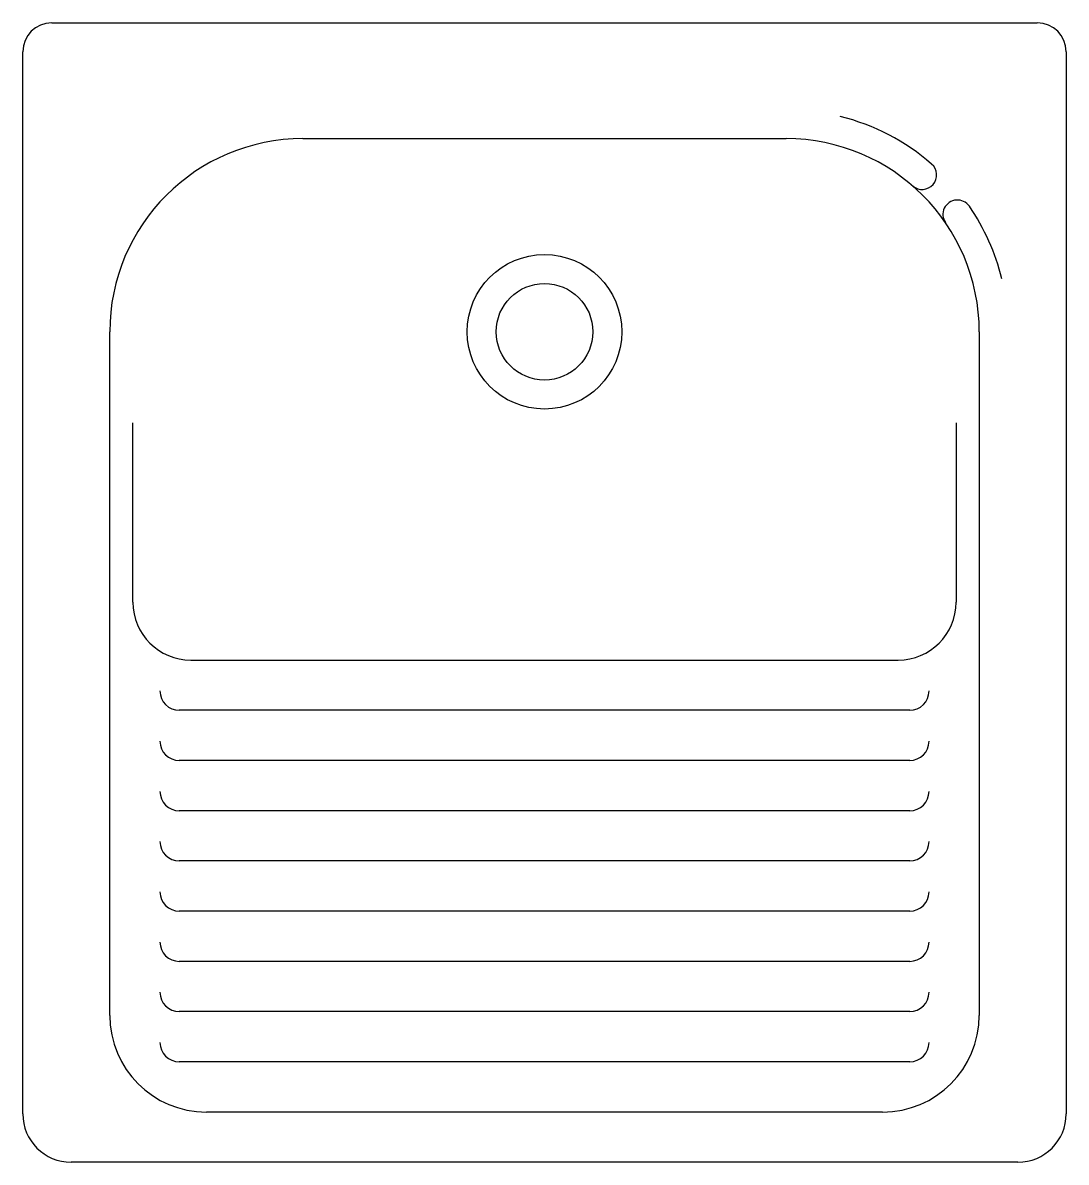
# Model space of a CAD drawing. Extents: x 0.05 to 0.59, y 0.079 to 0.669.
import ezdxf

# ---------------------------------------------------------------- set-up
doc = ezdxf.new("R2010")
doc.units = 0
doc.layers.get('0').update_dxf_attribs({"linetype": 'CONTINUOUS'})

msp = doc.modelspace()

# ---------------------------------------------------------------- linework, layer by layer
for p, q in [((0.06457, 0.66884, 0.03356), (0.57457, 0.66884, 0.03356)), ((0.04957, 0.10384, 0.03356), (0.04957, 0.65384, 0.03356)), ((0.58957, 0.65384, 0.03356), (0.58957, 0.10384, 0.03356)), ((0.19457, 0.60884, 0.03356), (0.44457, 0.60884, 0.03356)), ((0.09457, 0.15484, 0.03356), (0.09457, 0.50884, 0.03356)), ((0.54457, 0.50884, 0.03356), (0.54457, 0.15484, 0.03356)), ((0.10657, 0.36884, 0.03356), (0.10657, 0.46176, 0.03356)), ((0.53257, 0.46176, 0.03356), (0.53257, 0.36884, 0.03356)), ((0.13657, 0.33884, 0.03356), (0.50257, 0.33884, 0.03356)), ((0.50857, 0.31284, 0.03356), (0.13057, 0.31284, 0.03356)), ((0.50857, 0.28684, 0.03356), (0.13057, 0.28684, 0.03356)), ((0.50857, 0.26084, 0.03356), (0.13057, 0.26084, 0.03356)), ((0.50857, 0.23484, 0.03356), (0.13057, 0.23484, 0.03356)), ((0.50857, 0.20884, 0.03356), (0.13057, 0.20884, 0.03356)), ((0.50857, 0.18284, 0.03356), (0.13057, 0.18284, 0.03356)), ((0.50857, 0.15684, 0.03356), (0.13057, 0.15684, 0.03356)), ((0.50857, 0.13084, 0.03356), (0.13057, 0.13084, 0.03356)), ((0.49457, 0.10484, 0.03356), (0.14457, 0.10484, 0.03356)), ((0.56457, 0.07884, 0.03356), (0.07457, 0.07884, 0.03356))]:
    msp.add_line(p, q)
for radius in [0.04, 0.025]:
    msp.add_circle((0.31957, 0.50884, 0.03356), radius)
for centre, radius, start, end in [((0.06457, 0.65384, 0.03356), 0.015, 90, 180), ((0.57457, 0.65384, 0.03356), 0.015, 0, 90), ((0.44457, 0.50884, 0.03356), 0.115, 49.0545, 75.8698), ((0.19457, 0.50884, 0.03356), 0.1, 90, 180), ((0.44457, 0.50884, 0.03356), 0.1, 0, 90), ((0.51502, 0.59004, 0.03356), 0.0075, 229.0545, 49.0545), ((0.53326, 0.56959, 0.03356), 0.0075, 34.40754, 214.40754), ((0.44457, 0.50884, 0.03356), 0.115, 13.82374, 34.40754), ((0.13657, 0.36884, 0.03356), 0.03, 180, 270), ((0.50257, 0.36884, 0.03356), 0.03, 270, 0), ((0.13057, 0.32284, 0.03356), 0.01, 180, 270), ((0.50857, 0.32284, 0.03356), 0.01, 270, 0), ((0.13057, 0.29684, 0.03356), 0.01, 180, 270), ((0.50857, 0.29684, 0.03356), 0.01, 270, 0), ((0.13057, 0.27084, 0.03356), 0.01, 180, 270), ((0.50857, 0.27084, 0.03356), 0.01, 270, 0), ((0.13057, 0.24484, 0.03356), 0.01, 180, 270), ((0.50857, 0.24484, 0.03356), 0.01, 270, 0), ((0.13057, 0.21884, 0.03356), 0.01, 180, 270), ((0.50857, 0.21884, 0.03356), 0.01, 270, 0), ((0.13057, 0.19284, 0.03356), 0.01, 180, 270), ((0.50857, 0.19284, 0.03356), 0.01, 270, 0), ((0.13057, 0.16684, 0.03356), 0.01, 180, 270), ((0.50857, 0.16684, 0.03356), 0.01, 270, 0), ((0.14457, 0.15484, 0.03356), 0.05, 180, 270), ((0.49457, 0.15484, 0.03356), 0.05, 270, 0), ((0.13057, 0.14084, 0.03356), 0.01, 180, 270), ((0.50857, 0.14084, 0.03356), 0.01, 270, 0), ((0.07457, 0.10384, 0.03356), 0.025, 180, 270), ((0.56457, 0.10384, 0.03356), 0.025, 270, 0)]:
    msp.add_arc(centre, radius, start, end)

doc.saveas('drawing.dxf')
